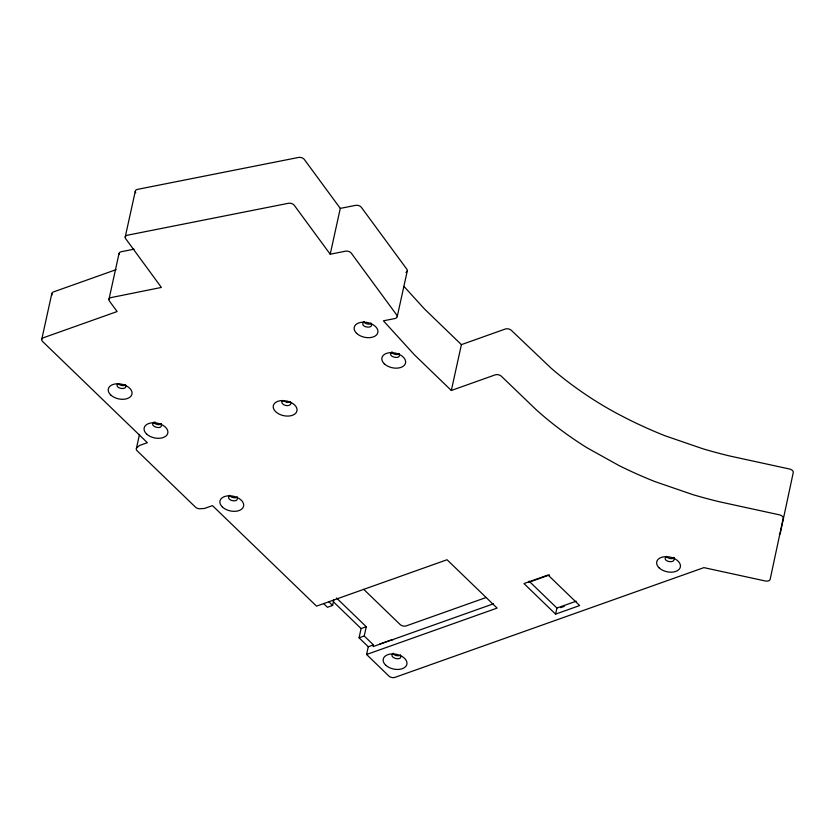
<?xml version="1.0" encoding="UTF-8"?>
<svg xmlns="http://www.w3.org/2000/svg" width="835" height="835" viewBox="0 0 835 835"><rect width="100%" height="100%" fill="white"/><g stroke="black" fill="none" stroke-linecap="round" stroke-linejoin="round"><path stroke-width="1.25" d="M366.586 654.494L497.107 608.099L447.049 559.742L316.528 606.137L212.487 505.624L204.554 508.442L199.795 508.765A4.394 2.724 12.4 0 1 195.505 507.169L137.18 450.827A4.394 2.724 12.4 0 1 136.721 447.884L139.414 445.535L147.346 442.696L42.606 341.515A4.394 2.724 12.4 0 1 43.41 337.747L117.119 311.549L109.395 301.017A4.394 2.724 12.4 0 1 111.243 297.542L161.385 287.438L125.668 238.664A4.394 2.724 12.4 0 1 127.515 235.188L288.388 203.291A4.394 2.724 12.4 0 1 294.233 205.253L330.211 254.226L345.45 251.199A4.394 2.724 12.4 0 1 351.295 253.162L396.761 315.056A4.394 2.724 12.4 0 1 394.913 318.542L383.411 320.817L414.4 354.802L451.328 390.467L495.218 374.863A4.405 2.724 12.4 0 1 501.303 376.199L535.997 409.536A323.03 200.212 12.4 0 0 586.984 447.758L618.965 465.533A324.397 201.058 12.4 0 0 655.068 481.638L692.82 494.623A334.804 207.508 12.4 0 0 719.561 501.804L779.452 514.84A4.394 2.724 12.4 0 1 783.178 518.441L770.173 579.25A4.394 2.724 12.4 0 1 765.309 580.983L703.905 567.623L394.965 677.373A4.394 2.724 12.4 0 1 388.891 676.047L366.586 654.494L368.287 646.739L359.071 637.836L361.106 628.567L366.262 626.73L336.505 597.985M359.071 637.836L364.227 635.999L366.262 626.73M41.75 339.354L51.822 293.523M108.915 299.556L118.987 253.736M125.177 237.203L135.26 191.372M136.408 448.405L139.487 434.409M330.211 254.226L340.283 208.395L304.305 159.422A4.394 2.724 12.4 0 0 298.46 157.46L137.587 189.357A4.394 2.724 12.4 0 0 135.74 192.833M323.761 603.726L327.456 607.296L332.612 605.459L333.885 599.666M397.251 316.517L407.323 270.686M364.227 635.999L373.443 644.912L373.078 646.593L493.516 603.778M451.328 390.467L461.4 344.636L505.29 329.032A4.405 2.724 12.4 0 1 511.375 330.368L550.996 368.068A323.03 200.181 12.4 0 0 580.774 391.166A287.334 178.085 12.4 0 0 618.067 414.045L629.047 419.702A324.397 201.058 12.4 0 0 665.14 435.807L702.903 448.792A334.804 207.508 12.4 0 0 729.633 455.973L789.524 469.009A4.394 2.724 12.4 0 1 793.25 472.61L780.245 533.419A4.394 2.724 12.4 0 1 779.389 534.63M555.578 614.122L579.667 605.552L548.052 575.012L523.973 583.571L555.578 614.122L556.914 608.047L576.181 601.2M117.505 383.797C114.395 389.319 129.394 390.509 125.01 384.538M666.299 556.381C660.788 561.976 677.686 564.314 673.365 557.404M363.841 321.861C358.413 327.414 375.249 329.752 370.886 322.915M229.625 495.499C224.584 500.436 239.624 503.724 237.119 497.128M392.241 352.005C385.248 356.764 403.242 360.668 398.619 353.414M393.567 653.294C386.991 657.458 403.107 662.155 400.424 655.214M116.138 269.642L53.492 291.916A4.394 2.724 12.4 0 0 52.114 294.985M485.876 597.589L406.259 625.885A4.394 2.724 12.4 0 1 400.184 624.57L363.778 589.395M528.743 582.35L549.566 574.939M368.287 646.739L373.443 644.912M379.737 644.046L390.07 640.372A13.412 8.319 12.4 0 1 393.066 639.662M560.619 607.671L564.293 606.367M290.152 402.105L286.896 402.46L283.19 400.591M155.059 421.999C146.49 425.349 163.608 431.507 161.197 423.95M134.049 249.185L121.315 251.711A4.394 2.724 12.4 0 0 119.081 254.466M340.283 208.395L355.522 205.368A4.394 2.724 12.4 0 1 361.367 207.33L406.843 269.225A4.394 2.724 12.4 0 1 407.125 271.375M461.4 344.636L424.483 308.971L404.004 286.468M529.025 581.108L556.914 608.047M333.207 601.617L361.106 628.567M328.927 601.899L332.612 605.459M290.684 402.136L290.841 402.553A4.624 2.922 11.7 0 1 285.393 405.392A4.624 2.922 11.7 0 1 282.71 400.403M125.699 384.956A4.613 2.86 12.4 0 1 118.497 383.912M371.377 323.51A4.613 2.86 12.4 0 1 363.622 321.632M161.374 423.93A4.613 2.86 12.4 0 1 153.567 422.218M399.37 353.81A4.613 2.86 12.4 0 1 391.552 352.193M237.297 497.075A4.613 2.86 12.4 0 1 229.489 495.364M674.388 557.571A4.613 2.86 12.4 0 1 666.528 556.788M400.643 655.12A4.613 2.86 12.4 0 1 392.847 653.356M406.645 271.97A4.394 2.724 12.4 0 1 405.914 272.419M281.228 400.602L279.788 400.8A12.107 7.505 12.4 0 0 276.667 412.553A12.107 7.505 12.4 0 0 295.757 413.189A12.107 7.505 12.4 0 0 286.989 401.04L281.228 400.602M385.634 665.098A12.097 7.505 12.4 0 0 406.102 666.027A12.097 7.505 12.4 0 0 393.442 653.93A12.097 7.505 12.4 0 0 385.634 665.098M222.371 506.991A12.097 7.505 12.4 0 0 242.839 507.899A12.097 7.505 12.4 0 0 230.136 495.813A12.097 7.505 12.4 0 0 222.371 506.991M110.731 394.965A12.097 7.505 12.4 0 0 131.189 395.853A12.097 7.505 12.4 0 0 118.476 383.776A12.097 7.505 12.4 0 0 110.731 394.965M356.639 333.353A12.097 7.505 12.4 0 0 377.096 334.24A12.097 7.505 12.4 0 0 364.394 322.164A12.097 7.505 12.4 0 0 356.639 333.353M384.309 363.81A12.097 7.505 12.4 0 0 404.777 364.728A12.097 7.505 12.4 0 0 392.106 352.641A12.097 7.505 12.4 0 0 384.309 363.81M659.139 567.852A12.097 7.505 12.4 0 0 679.596 568.739A12.097 7.505 12.4 0 0 666.873 556.663A12.097 7.505 12.4 0 0 659.139 567.852M146.574 433.97A12.097 7.505 12.4 0 0 167.031 434.868A12.097 7.505 12.4 0 0 154.329 422.781A12.097 7.505 12.4 0 0 146.574 433.97"/></g></svg>
